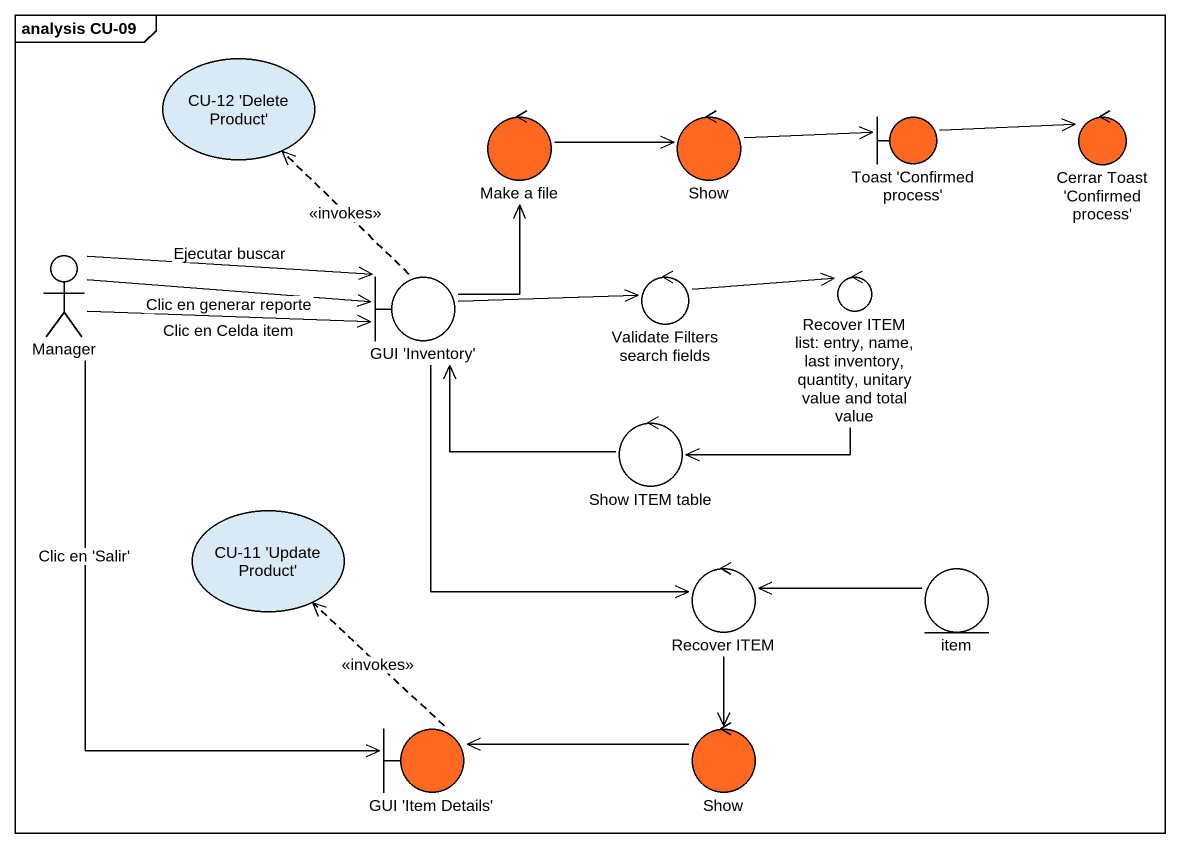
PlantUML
@startuml
mainframe analysis CU-09
usecase "CU-12 'Delete Product'" as CU_12_Delete_Product
control "Make a file" as Make_a_file #FF6820
control "Show" as Show_ #FF6820
boundary "Toast 'Confirmed process'" as Toast_Confirmed_process #FF6820
control "Cerrar Toast 'Confirmed process'" as Cerrar_Toast_Confirmed #FF6820
actor Manager
boundary "GUI 'Inventory'" as GUI_Inventory
control "Validate Filters search fields" as Validate_Filters_search
control "Recover ITEM list: entry, name, last inventory, quantity, unitary value and total value" as Recover_ITEM_list_entry
control "Show ITEM table" as Show_ITEM_table
usecase "CU-11 'Update Product'" as CU_11_Update_Product
control "Recover ITEM" as Recover_ITEM
entity item
boundary "GUI 'Item Details'" as GUI_Item_Details #FF6820
control "Show" as Show__2 #FF6820
Make_a_file -right-> Show_
Show_ -right-> Toast_Confirmed_process
Toast_Confirmed_process -right-> Cerrar_Toast_Confirmed
Manager -right-> GUI_Inventory : Clic en Celda item
Manager -right-> GUI_Inventory : Clic en generar reporte
Manager -right-> GUI_Inventory : Ejecutar buscar
Manager --> GUI_Item_Details : Clic en 'Salir'
GUI_Inventory .up.> CU_12_Delete_Product : <<invokes>>
GUI_Inventory -up-> Make_a_file
GUI_Inventory -right-> Validate_Filters_search
GUI_Inventory --> Recover_ITEM
Validate_Filters_search -right-> Recover_ITEM_list_entry
Recover_ITEM_list_entry -left-> Show_ITEM_table
Show_ITEM_table -up-> GUI_Inventory
Recover_ITEM --> Show__2
item -left-> Recover_ITEM
GUI_Item_Details .up.> CU_11_Update_Product : <<invokes>>
Show__2 -left-> GUI_Item_Details
@enduml
